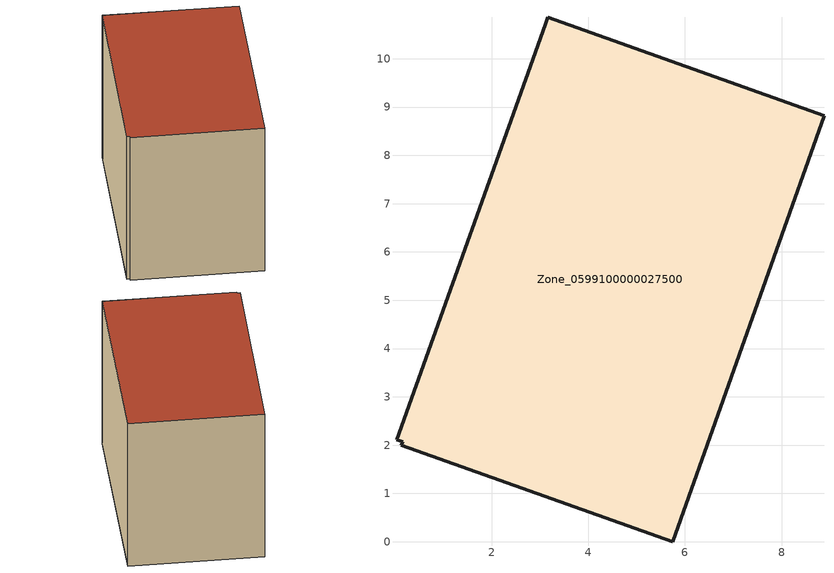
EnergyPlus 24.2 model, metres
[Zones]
Zone_0599100000027500
 floor ground (C_G): 3.11,10.7 3.16,10.86 8.88,8.82 5.75,0 0.12,2 0.15,2.07 0.03,2.12 z0.57
 wall outside (C_F): 8.88,8.82 3.16,10.86 3.11,10.7 0.03,2.12 0.15,2.07 0.12,2 5.75,0 8.88,8.82 z0.57:8.23
 roof outside (C_R): 3.16,10.86 3.11,10.7 0.03,2.12 0.15,2.07 0.12,2 5.75,0 8.88,8.82 z8.23
[BUILDING]
Pand.0599100000027500: North Axis=0; Terrain=City; Loads Convergence Tolerance Value=0.04; Temperature Convergence Tolerance Value=0.4; Solar Distribution=FullExterior; Maximum Number of Warmup Days=25; Minimum Number of Warmup Days=1
[Site:Location]
Rotterdam.The.Hague.AP_ZH_NLD Design_Conditions: Latitude=51.96; Longitude=4.45; Time Zone=1; Elevation=-4.5
[SITE:GROUNDTEMPERATURE:BUILDINGSURFACE]
18, 18, 18, 18, 18, 18, 18, 18, 18, 18, 18, 18
[MATERIAL] Thermal Absorptance=0.9; Solar Absorptance=0.7; Visible Absorptance=0.7
Name | Roughness | Thickness | Conductivity | Density | Specific Heat
G.TI.1965-1974 | MediumSmooth | 0.15 | 0.882353 | 540 | 1210
F.TI.1965-1974 | Rough | 0.3 | 0.697674 | 1920 | 840
R.TI.1965-1974 | MediumRough | 0.2 | 0.232558 | 1500 | 1000
[CONSTRUCTION]
C_G: G.TI.1965-1974
C_F: F.TI.1965-1974
C_R: R.TI.1965-1974
[ZONE]
Zone_0599100000027500: Type=1; Multiplier=1; Ceiling Height=Autocalculate; Volume=Autocalculate; Floor Area=autocalculate; Part of Total Floor Area=Yes
[ZONEINFILTRATION:DESIGNFLOWRATE]
Infil_Zone_0599100000027500: Zone or ZoneList or Space or SpaceList=Zone_0599100000027500; Schedule=AlwaysOn; Design Flow Rate Calculation Method=Flow/Area; Flow Rate per Floor Area=0.003; Constant Term Coefficient=1; Temperature Term Coefficient=0; Velocity Term Coefficient=0; Velocity Squared Term Coefficient=0
[HVACTEMPLATE:ZONE:IDEALLOADSAIRSYSTEM]
Zone_0599100000027500: Maximum Heating Supply Air Temperature=50; Minimum Cooling Supply Air Temperature=13; Maximum Heating Supply Air Humidity Ratio=0.0156; Minimum Cooling Supply Air Humidity Ratio=0.0077; Heating Limit=NoLimit; Cooling Limit=NoLimit; Dehumidification Control Type=ConstantSensibleHeatRatio; Cooling Sensible Heat Ratio=0.7; Dehumidification Setpoint=60; Humidification Control Type=None; Humidification Setpoint=30; Outdoor Air Method=None; Outdoor Air Flow Rate per Person=0.00944; Outdoor Air Flow Rate per Zone Floor Area=0; Outdoor Air Flow Rate per Zone=0; Demand Controlled Ventilation Type=None; Outdoor Air Economizer Type=NoEconomizer; Heat Recovery Type=None; Sensible Heat Recovery Effectiveness=0.7; Latent Heat Recovery Effectiveness=0.65
[ZONECONTROL:THERMOSTAT]
ThermostatControl_Zone_0599100000027500: Zone or ZoneList=Zone_0599100000027500; Control Type Schedule=DualSetpointControlType; Control 1=Thermostat_Zone_0599100000027500; Temperature Difference Between Cutout And Setpoint=0
[THERMOSTATSETPOINT:DUALSETPOINT]
Thermostat_Zone_0599100000027500: Heating Setpoint Temperature Schedule=HeatingSetpoint_Zone_0599100000027500; Cooling Setpoint Temperature Schedule=CoolingSetpoint_Zone_0599100000027500
[SCHEDULE:COMPACT]
HeatingSetpoint_Zone_0599100000027500: Through: 12/31, For: AllDays, Until: 24:00, 21
CoolingSetpoint_Zone_0599100000027500: Through: 12/31, For: AllDays, Until: 24:00, 24
DualSetpointControlType: Through: 12/31, For: AllDays, Until: 24:00, 4
AlwaysOn: Through: 12/31, For: AllDays, Until: 24:00, 1
